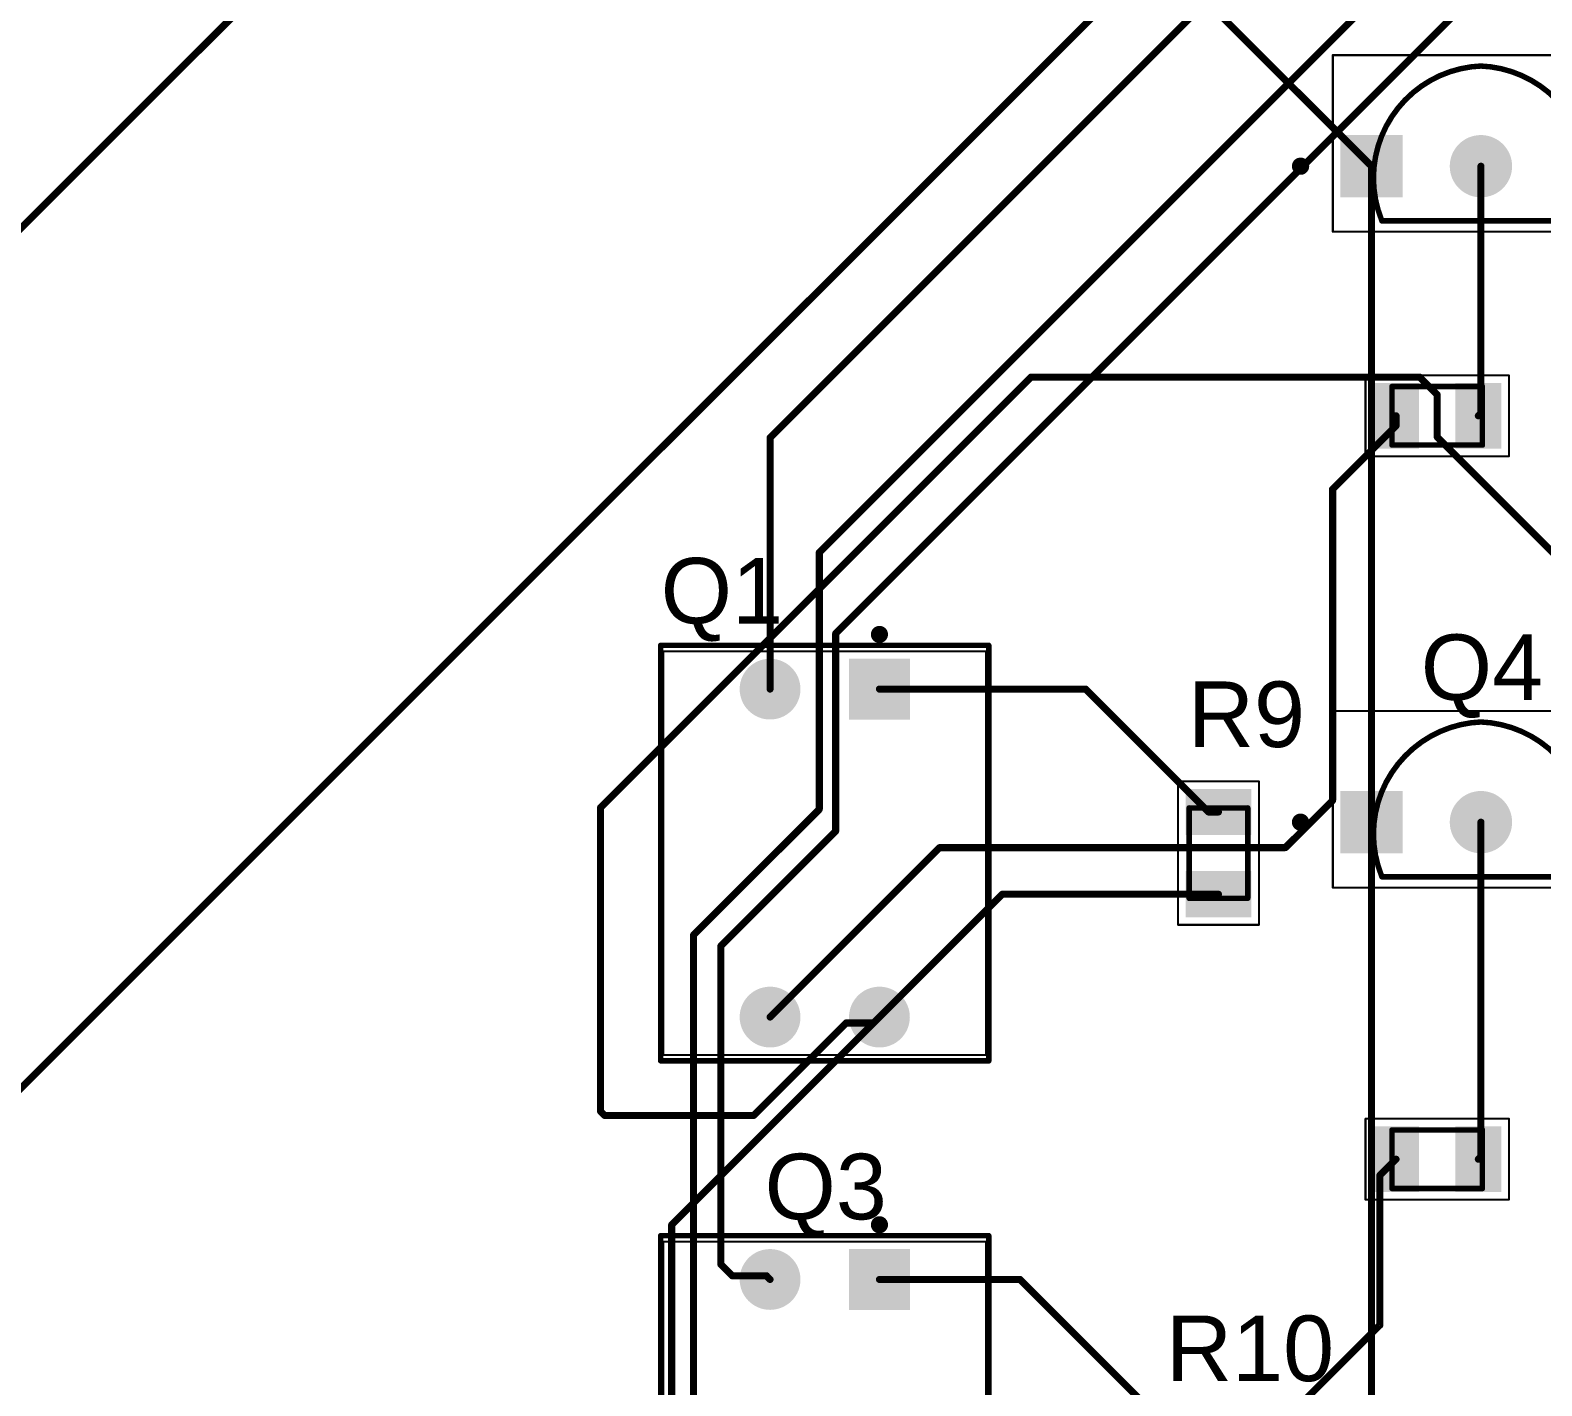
# Model space of a CAD drawing. Header units: inches. Extents: x -0.1 to 5.62, y -0.6 to 4.67.
# Drawn here: x 1.373 to 2.756, y 1.293 to 2.533 of the extents above; entities that cross this region are included whole.
import ezdxf

# ---------------------------------------------------------------- set-up
doc = ezdxf.new("R2010")
doc.units = ezdxf.units.IN
doc.header["$MEASUREMENT"] = 0
for name, color, linetype in [('Bottom Layer', 5, 'Continuous'), ('Bottom Solder', 6, 'Continuous'), ('Mechanical 13', 56, 'Continuous'), ('Mechanical 15', 56, 'Continuous'), ('Multi-Layer', 9, 'Continuous'), ('Pad Holes', 156, 'Continuous'), ('Top Layer', 1, 'Continuous'), ('Top Overlay', 2, 'Continuous'), ('Top Paste', 8, 'Continuous'), ('Top Solder', 216, 'Continuous')]:
    doc.layers.add(name, color=color, linetype=linetype)
doc.styles.add('Arial', font='', dxfattribs={"height": 0.2})
doc.styles.get('Arial').set_extended_font_data('Arial')

# ---------------------------------------------------------------- blocks, each defined once
blk = doc.blocks.new('2N2222A___1_3')
at = {"layer": 'Bottom Layer'}
blk.add_hatch(color=5, dxfattribs=at).paths.add_polyline_path([(-0.1256, -0.0662), (-0.0744, -0.0662), (-0.0744, -0.1173), (-0.1256, -0.1173)])
h = blk.add_hatch(color=5, dxfattribs=at)
edge = h.paths.add_edge_path()
edge.add_arc((0, -0.0917), 0.0256, 0, 360)
h = blk.add_hatch(color=5, dxfattribs=at)
edge = h.paths.add_edge_path()
edge.add_arc((0.1, -0.0917), 0.0256, 0, 360)
at = {"layer": 'Bottom Solder'}
blk.add_hatch(color=6, dxfattribs=at).paths.add_polyline_path([(-0.1285, -0.0632), (-0.0715, -0.0632), (-0.0715, -0.1202), (-0.1285, -0.1202)])
h = blk.add_hatch(color=6, dxfattribs=at)
edge = h.paths.add_edge_path()
edge.add_arc((0, -0.0917), 0.0285, 0, 360)
h = blk.add_hatch(color=6, dxfattribs=at)
edge = h.paths.add_edge_path()
edge.add_arc((0.1, -0.0917), 0.0285, 0, 360)
at = {"layer": 'Multi-Layer'}
h = blk.add_hatch(color=9, dxfattribs=at)
edge = h.paths.add_edge_path()
edge.add_arc((0, -0.0917), 0.0256, 0, 360)
h = blk.add_hatch(color=9, dxfattribs=at)
edge = h.paths.add_edge_path()
edge.add_arc((0.1, -0.0917), 0.0256, 0, 360)
at = {"layer": 'Pad Holes'}
h = blk.add_hatch(color=7, dxfattribs=at)
edge = h.paths.add_edge_path()
edge.add_arc((-0.1, -0.0917), 0.0156, 0, 360)
h = blk.add_hatch(color=7, dxfattribs=at)
edge = h.paths.add_edge_path()
edge.add_arc((0, -0.0917), 0.0156, 0, 360)
h = blk.add_hatch(color=7, dxfattribs=at)
edge = h.paths.add_edge_path()
edge.add_arc((0.1, -0.0917), 0.0156, 0, 360)
at = {"layer": 'Top Layer'}
blk.add_hatch(color=1, dxfattribs=at).paths.add_polyline_path([(-0.1256, -0.0662), (-0.0744, -0.0662), (-0.0744, -0.1173), (-0.1256, -0.1173)])
h = blk.add_hatch(color=1, dxfattribs=at)
edge = h.paths.add_edge_path()
edge.add_arc((0, -0.0917), 0.0256, 0, 360)
h = blk.add_hatch(color=1, dxfattribs=at)
edge = h.paths.add_edge_path()
edge.add_arc((0.1, -0.0917), 0.0256, 0, 360)
at = {"layer": 'Top Solder'}
blk.add_hatch(color=216, dxfattribs=at).paths.add_polyline_path([(-0.1285, -0.0632), (-0.0715, -0.0632), (-0.0715, -0.1202), (-0.1285, -0.1202)])
h = blk.add_hatch(color=216, dxfattribs=at)
edge = h.paths.add_edge_path()
edge.add_arc((0, -0.0917), 0.0285, 0, 360)
h = blk.add_hatch(color=216, dxfattribs=at)
edge = h.paths.add_edge_path()
edge.add_arc((0.1, -0.0917), 0.0285, 0, 360)
at = {"layer": 'Mechanical 13', "const_width": 0.005}
for points in [[(-0.0908, -0.141, -0.520567), (0.0008, 0)], [(-0.0008, 0, -0.520567), (0.0908, -0.141)]]:
    blk.add_lwpolyline(points, format="xyb", dxfattribs=at)
at = {"layer": 'Mechanical 13'}
for points, const_width in [([(-0.002, 0, 1), (0.0005, 0, 1)], 0.0025), ([(-0.0005, 0, 1), (0.002, 0, 1)], 0.0025), ([(-0.161, -0.0917, 1), (-0.1689, -0.0917, 1)], 0.00787), ([(-0.1708, -0.0917, 1), (-0.1669, -0.0917, 1)], 0.00394), ([(-0.163, -0.0917, 1), (-0.159, -0.0917, 1)], 0.00394), ([(-0.0921, -0.141, 1), (-0.0896, -0.141, 1)], 0.0025), ([(-0.0918, -0.1417, 1), (-0.0893, -0.1417, 1)], 0.0025), ([(0.0893, -0.1417, 1), (0.0918, -0.1417, 1)], 0.0025), ([(0.0896, -0.141, 1), (0.0921, -0.141, 1)], 0.0025)]:
    blk.add_lwpolyline(points, format="xyb", close=True, dxfattribs=dict(at, const_width=const_width))
at = {"layer": 'Mechanical 13', "const_width": 0.005}
blk.add_lwpolyline([(-0.0906, -0.1417), (0.0906, -0.1417)], dxfattribs=at)
at = {"layer": 'Mechanical 15', "const_width": 0.00197}
for points in [[(-0.1354, 0.0099), (0.1354, 0.0099)], [(-0.1354, -0.1516), (-0.1354, 0.0099)], [(0.1354, -0.1516), (0.1354, 0.0099)], [(-0.1354, -0.1516), (0.1354, -0.1516)]]:
    blk.add_lwpolyline(points, dxfattribs=at)
at = {"layer": 'Mechanical 15', "const_width": 0.000984}
for points in [[(-0.1359, 0.0099, 1), (-0.1349, 0.0099, 1)], [(-0.1359, 0.0099, 1), (-0.1349, 0.0099, 1)], [(0.1349, 0.0099, 1), (0.1359, 0.0099, 1)], [(0.1349, 0.0099, 1), (0.1359, 0.0099, 1)], [(-0.1359, -0.1516, 1), (-0.1349, -0.1516, 1)], [(-0.1359, -0.1516, 1), (-0.1349, -0.1516, 1)], [(0.1349, -0.1516, 1), (0.1359, -0.1516, 1)], [(0.1349, -0.1516, 1), (0.1359, -0.1516, 1)]]:
    blk.add_lwpolyline(points, format="xyb", close=True, dxfattribs=at)
at = {"layer": 'Top Overlay', "const_width": 0.005}
for points in [[(-0.0862, -0.0544, -0.267949), (0.0008, 0)], [(-0.0008, 0, -0.267949), (0.0862, -0.0544)]]:
    blk.add_lwpolyline(points, format="xyb", dxfattribs=at)
at = {"layer": 'Top Overlay'}
for points, const_width in [([(-0.0021, 0, 1), (0.0004, 0, 1)], 0.0025), ([(-0.0004, 0, 1), (0.0021, 0, 1)], 0.0025), ([(-0.0875, -0.0544, 1), (-0.085, -0.0544, 1)], 0.0025), ([(0.085, -0.0544, 1), (0.0875, -0.0544, 1)], 0.0025), ([(-0.161, -0.0917, 1), (-0.1689, -0.0917, 1)], 0.00787), ([(-0.1708, -0.0917, 1), (-0.1669, -0.0917, 1)], 0.00394), ([(-0.163, -0.0917, 1), (-0.159, -0.0917, 1)], 0.00394), ([(-0.0918, -0.1417, 1), (-0.0893, -0.1417, 1)], 0.0025), ([(0.0893, -0.1417, 1), (0.0918, -0.1417, 1)], 0.0025)]:
    blk.add_lwpolyline(points, format="xyb", close=True, dxfattribs=dict(at, const_width=const_width))
at = {"layer": 'Top Overlay', "const_width": 0.005}
blk.add_lwpolyline([(-0.0906, -0.1417), (0.0906, -0.1417)], dxfattribs=at)
blk = doc.blocks.new('2N2222A___1_4')
at = {"layer": 'Bottom Layer'}
blk.add_hatch(color=5, dxfattribs=at).paths.add_polyline_path([(-0.1256, -0.0662), (-0.0744, -0.0662), (-0.0744, -0.1173), (-0.1256, -0.1173)])
h = blk.add_hatch(color=5, dxfattribs=at)
edge = h.paths.add_edge_path()
edge.add_arc((0, -0.0917), 0.0256, 0, 360)
h = blk.add_hatch(color=5, dxfattribs=at)
edge = h.paths.add_edge_path()
edge.add_arc((0.1, -0.0917), 0.0256, 0, 360)
at = {"layer": 'Bottom Solder'}
blk.add_hatch(color=6, dxfattribs=at).paths.add_polyline_path([(-0.1285, -0.0632), (-0.0715, -0.0632), (-0.0715, -0.1202), (-0.1285, -0.1202)])
h = blk.add_hatch(color=6, dxfattribs=at)
edge = h.paths.add_edge_path()
edge.add_arc((0, -0.0917), 0.0285, 0, 360)
h = blk.add_hatch(color=6, dxfattribs=at)
edge = h.paths.add_edge_path()
edge.add_arc((0.1, -0.0917), 0.0285, 0, 360)
at = {"layer": 'Multi-Layer'}
h = blk.add_hatch(color=9, dxfattribs=at)
edge = h.paths.add_edge_path()
edge.add_arc((0, -0.0917), 0.0256, 0, 360)
h = blk.add_hatch(color=9, dxfattribs=at)
edge = h.paths.add_edge_path()
edge.add_arc((0.1, -0.0917), 0.0256, 0, 360)
at = {"layer": 'Pad Holes'}
h = blk.add_hatch(color=7, dxfattribs=at)
edge = h.paths.add_edge_path()
edge.add_arc((-0.1, -0.0917), 0.0156, 0, 360)
h = blk.add_hatch(color=7, dxfattribs=at)
edge = h.paths.add_edge_path()
edge.add_arc((0, -0.0917), 0.0156, 0, 360)
h = blk.add_hatch(color=7, dxfattribs=at)
edge = h.paths.add_edge_path()
edge.add_arc((0.1, -0.0917), 0.0156, 0, 360)
at = {"layer": 'Top Layer'}
blk.add_hatch(color=1, dxfattribs=at).paths.add_polyline_path([(-0.1256, -0.0662), (-0.0744, -0.0662), (-0.0744, -0.1173), (-0.1256, -0.1173)])
h = blk.add_hatch(color=1, dxfattribs=at)
edge = h.paths.add_edge_path()
edge.add_arc((0, -0.0917), 0.0256, 0, 360)
h = blk.add_hatch(color=1, dxfattribs=at)
edge = h.paths.add_edge_path()
edge.add_arc((0.1, -0.0917), 0.0256, 0, 360)
at = {"layer": 'Top Solder'}
blk.add_hatch(color=216, dxfattribs=at).paths.add_polyline_path([(-0.1285, -0.0632), (-0.0715, -0.0632), (-0.0715, -0.1202), (-0.1285, -0.1202)])
h = blk.add_hatch(color=216, dxfattribs=at)
edge = h.paths.add_edge_path()
edge.add_arc((0, -0.0917), 0.0285, 0, 360)
h = blk.add_hatch(color=216, dxfattribs=at)
edge = h.paths.add_edge_path()
edge.add_arc((0.1, -0.0917), 0.0285, 0, 360)
at = {"layer": 'Mechanical 13', "const_width": 0.005}
for points in [[(-0.0908, -0.141, -0.520567), (0.0008, 0)], [(-0.0008, 0, -0.520567), (0.0908, -0.141)]]:
    blk.add_lwpolyline(points, format="xyb", dxfattribs=at)
at = {"layer": 'Mechanical 13'}
for points, const_width in [([(-0.002, 0, 1), (0.0005, 0, 1)], 0.0025), ([(-0.0005, 0, 1), (0.002, 0, 1)], 0.0025), ([(-0.161, -0.0917, 1), (-0.1689, -0.0917, 1)], 0.00787), ([(-0.1708, -0.0917, 1), (-0.1669, -0.0917, 1)], 0.00394), ([(-0.163, -0.0917, 1), (-0.159, -0.0917, 1)], 0.00394), ([(-0.0921, -0.141, 1), (-0.0896, -0.141, 1)], 0.0025), ([(-0.0918, -0.1417, 1), (-0.0893, -0.1417, 1)], 0.0025), ([(0.0893, -0.1417, 1), (0.0918, -0.1417, 1)], 0.0025), ([(0.0896, -0.141, 1), (0.0921, -0.141, 1)], 0.0025)]:
    blk.add_lwpolyline(points, format="xyb", close=True, dxfattribs=dict(at, const_width=const_width))
at = {"layer": 'Mechanical 13', "const_width": 0.005}
blk.add_lwpolyline([(-0.0906, -0.1417), (0.0906, -0.1417)], dxfattribs=at)
at = {"layer": 'Mechanical 15', "const_width": 0.00197}
for points in [[(-0.1354, 0.0099), (0.1354, 0.0099)], [(-0.1354, -0.1516), (-0.1354, 0.0099)], [(0.1354, -0.1516), (0.1354, 0.0099)], [(-0.1354, -0.1516), (0.1354, -0.1516)]]:
    blk.add_lwpolyline(points, dxfattribs=at)
at = {"layer": 'Mechanical 15', "const_width": 0.000984}
for points in [[(-0.1359, 0.0099, 1), (-0.1349, 0.0099, 1)], [(-0.1359, 0.0099, 1), (-0.1349, 0.0099, 1)], [(0.1349, 0.0099, 1), (0.1359, 0.0099, 1)], [(0.1349, 0.0099, 1), (0.1359, 0.0099, 1)], [(-0.1359, -0.1516, 1), (-0.1349, -0.1516, 1)], [(-0.1359, -0.1516, 1), (-0.1349, -0.1516, 1)], [(0.1349, -0.1516, 1), (0.1359, -0.1516, 1)], [(0.1349, -0.1516, 1), (0.1359, -0.1516, 1)]]:
    blk.add_lwpolyline(points, format="xyb", close=True, dxfattribs=at)
at = {"layer": 'Top Overlay', "const_width": 0.005}
for points in [[(-0.0862, -0.0544, -0.267949), (0.0008, 0)], [(-0.0008, 0, -0.267949), (0.0862, -0.0544)]]:
    blk.add_lwpolyline(points, format="xyb", dxfattribs=at)
at = {"layer": 'Top Overlay'}
for points, const_width in [([(-0.0021, 0, 1), (0.0004, 0, 1)], 0.0025), ([(-0.0004, 0, 1), (0.0021, 0, 1)], 0.0025), ([(-0.0875, -0.0544, 1), (-0.085, -0.0544, 1)], 0.0025), ([(0.085, -0.0544, 1), (0.0875, -0.0544, 1)], 0.0025), ([(-0.161, -0.0917, 1), (-0.1689, -0.0917, 1)], 0.00787), ([(-0.1708, -0.0917, 1), (-0.1669, -0.0917, 1)], 0.00394), ([(-0.163, -0.0917, 1), (-0.159, -0.0917, 1)], 0.00394), ([(-0.0918, -0.1417, 1), (-0.0893, -0.1417, 1)], 0.0025), ([(0.0893, -0.1417, 1), (0.0918, -0.1417, 1)], 0.0025)]:
    blk.add_lwpolyline(points, format="xyb", close=True, dxfattribs=dict(at, const_width=const_width))
at = {"layer": 'Top Overlay', "const_width": 0.005}
blk.add_lwpolyline([(-0.0906, -0.1417), (0.0906, -0.1417)], dxfattribs=at)
blk = doc.blocks.new('RESC2012X60N_15')
at = {"layer": 'Top Layer'}
for points in [[(-0.0557, 0.0272), (-0.0195, 0.0272), (-0.0195, -0.0272), (-0.0557, -0.0272)], [(0.0195, 0.0272), (0.0557, 0.0272), (0.0557, -0.0272), (0.0195, -0.0272)]]:
    blk.add_hatch(color=1, dxfattribs=at).paths.add_polyline_path(points)
at = {"layer": 'Top Paste'}
for points in [[(-0.0557, 0.0272), (-0.0195, 0.0272), (-0.0195, -0.0272), (-0.0557, -0.0272)], [(0.0195, 0.0272), (0.0557, 0.0272), (0.0557, -0.0272), (0.0195, -0.0272)]]:
    blk.add_hatch(color=8, dxfattribs=at).paths.add_polyline_path(points)
at = {"layer": 'Top Solder'}
for points in [[(-0.0587, 0.0301), (-0.0165, 0.0301), (-0.0165, -0.0301), (-0.0587, -0.0301)], [(0.0165, 0.0301), (0.0587, 0.0301), (0.0587, -0.0301), (0.0165, -0.0301)]]:
    blk.add_hatch(color=216, dxfattribs=at).paths.add_polyline_path(points)
at = {"layer": 'Mechanical 13', "const_width": 0.005}
for points in [[(-0.0413, -0.0268), (-0.0413, 0.0268)], [(-0.0413, 0.0268), (0.0413, 0.0268)], [(0.0413, -0.0268), (0.0413, 0.0268)], [(-0.0413, -0.0268), (0.0413, -0.0268)]]:
    blk.add_lwpolyline(points, dxfattribs=at)
at = {"layer": 'Mechanical 13', "const_width": 0.0025}
for points in [[(-0.0426, 0.0268, 1), (-0.0401, 0.0268, 1)], [(-0.0426, 0.0268, 1), (-0.0401, 0.0268, 1)], [(0.0401, 0.0268, 1), (0.0426, 0.0268, 1)], [(0.0401, 0.0268, 1), (0.0426, 0.0268, 1)], [(-0.0426, -0.0268, 1), (-0.0401, -0.0268, 1)], [(-0.0426, -0.0268, 1), (-0.0401, -0.0268, 1)], [(0.0401, -0.0268, 1), (0.0426, -0.0268, 1)], [(0.0401, -0.0268, 1), (0.0426, -0.0268, 1)]]:
    blk.add_lwpolyline(points, format="xyb", close=True, dxfattribs=at)
at = {"layer": 'Mechanical 15', "const_width": 0.00197}
for points in [[(-0.0656, -0.037), (-0.0656, 0.037)], [(-0.0656, 0.037), (0.0656, 0.037)], [(0.0656, -0.037), (0.0656, 0.037)], [(-0.0656, -0.037), (0.0656, -0.037)]]:
    blk.add_lwpolyline(points, dxfattribs=at)
at = {"layer": 'Mechanical 15', "const_width": 0.000984}
for points in [[(-0.066, 0.037, 1), (-0.0651, 0.037, 1)], [(-0.066, 0.037, 1), (-0.0651, 0.037, 1)], [(0.0651, 0.037, 1), (0.066, 0.037, 1)], [(0.0651, 0.037, 1), (0.066, 0.037, 1)], [(-0.066, -0.037, 1), (-0.0651, -0.037, 1)], [(-0.066, -0.037, 1), (-0.0651, -0.037, 1)], [(0.0651, -0.037, 1), (0.066, -0.037, 1)], [(0.0651, -0.037, 1), (0.066, -0.037, 1)]]:
    blk.add_lwpolyline(points, format="xyb", close=True, dxfattribs=at)
at = {"layer": 'Top Overlay', "const_width": 0.005}
for points in [[(-0.0067, 0.0268), (0.0067, 0.0268)], [(-0.0067, -0.0268), (0.0067, -0.0268)]]:
    blk.add_lwpolyline(points, dxfattribs=at)
at = {"layer": 'Top Overlay', "const_width": 0.0025}
for points in [[(-0.0079, 0.0268, 1), (-0.0054, 0.0268, 1)], [(0.0054, 0.0268, 1), (0.0079, 0.0268, 1)], [(-0.0079, -0.0268, 1), (-0.0054, -0.0268, 1)], [(0.0054, -0.0268, 1), (0.0079, -0.0268, 1)]]:
    blk.add_lwpolyline(points, format="xyb", close=True, dxfattribs=at)
blk = doc.blocks.new('RESC2012X60N_17')
at = {"layer": 'Top Layer'}
for points in [[(-0.0557, 0.0272), (-0.0195, 0.0272), (-0.0195, -0.0272), (-0.0557, -0.0272)], [(0.0195, 0.0272), (0.0557, 0.0272), (0.0557, -0.0272), (0.0195, -0.0272)]]:
    blk.add_hatch(color=1, dxfattribs=at).paths.add_polyline_path(points)
at = {"layer": 'Top Paste'}
for points in [[(-0.0557, 0.0272), (-0.0195, 0.0272), (-0.0195, -0.0272), (-0.0557, -0.0272)], [(0.0195, 0.0272), (0.0557, 0.0272), (0.0557, -0.0272), (0.0195, -0.0272)]]:
    blk.add_hatch(color=8, dxfattribs=at).paths.add_polyline_path(points)
at = {"layer": 'Top Solder'}
for points in [[(-0.0587, 0.0301), (-0.0165, 0.0301), (-0.0165, -0.0301), (-0.0587, -0.0301)], [(0.0165, 0.0301), (0.0587, 0.0301), (0.0587, -0.0301), (0.0165, -0.0301)]]:
    blk.add_hatch(color=216, dxfattribs=at).paths.add_polyline_path(points)
at = {"layer": 'Mechanical 13', "const_width": 0.005}
for points in [[(-0.0413, 0.0268), (0.0413, 0.0268)], [(-0.0413, 0.0268), (-0.0413, -0.0268)], [(0.0413, 0.0268), (0.0413, -0.0268)], [(-0.0413, -0.0268), (0.0413, -0.0268)]]:
    blk.add_lwpolyline(points, dxfattribs=at)
at = {"layer": 'Mechanical 13', "const_width": 0.0025}
for points in [[(-0.0426, 0.0268, 1), (-0.0401, 0.0268, 1)], [(-0.0426, 0.0268, 1), (-0.0401, 0.0268, 1)], [(0.0401, 0.0268, 1), (0.0426, 0.0268, 1)], [(0.0401, 0.0268, 1), (0.0426, 0.0268, 1)], [(-0.0426, -0.0268, 1), (-0.0401, -0.0268, 1)], [(-0.0426, -0.0268, 1), (-0.0401, -0.0268, 1)], [(0.0401, -0.0268, 1), (0.0426, -0.0268, 1)], [(0.0401, -0.0268, 1), (0.0426, -0.0268, 1)]]:
    blk.add_lwpolyline(points, format="xyb", close=True, dxfattribs=at)
at = {"layer": 'Mechanical 15', "const_width": 0.00197}
for points in [[(-0.0656, 0.037), (0.0656, 0.037)], [(-0.0656, 0.037), (-0.0656, -0.037)], [(0.0656, 0.037), (0.0656, -0.037)], [(-0.0656, -0.037), (0.0656, -0.037)]]:
    blk.add_lwpolyline(points, dxfattribs=at)
at = {"layer": 'Mechanical 15', "const_width": 0.000984}
for points in [[(-0.066, 0.037, 1), (-0.0651, 0.037, 1)], [(-0.066, 0.037, 1), (-0.0651, 0.037, 1)], [(0.0651, 0.037, 1), (0.066, 0.037, 1)], [(0.0651, 0.037, 1), (0.066, 0.037, 1)], [(-0.066, -0.037, 1), (-0.0651, -0.037, 1)], [(-0.066, -0.037, 1), (-0.0651, -0.037, 1)], [(0.0651, -0.037, 1), (0.066, -0.037, 1)], [(0.0651, -0.037, 1), (0.066, -0.037, 1)]]:
    blk.add_lwpolyline(points, format="xyb", close=True, dxfattribs=at)
at = {"layer": 'Top Overlay', "const_width": 0.005}
for points in [[(-0.0067, 0.0268), (0.0067, 0.0268)], [(-0.0067, -0.0268), (0.0067, -0.0268)]]:
    blk.add_lwpolyline(points, dxfattribs=at)
at = {"layer": 'Top Overlay', "const_width": 0.0025}
for points in [[(-0.0079, 0.0268, 1), (-0.0054, 0.0268, 1)], [(0.0054, 0.0268, 1), (0.0079, 0.0268, 1)], [(-0.0079, -0.0268, 1), (-0.0054, -0.0268, 1)], [(0.0054, -0.0268, 1), (0.0079, -0.0268, 1)]]:
    blk.add_lwpolyline(points, format="xyb", close=True, dxfattribs=at)
blk = doc.blocks.new('RESC2012X60N_18')
at = {"layer": 'Top Layer'}
for points in [[(-0.0557, 0.0272), (-0.0195, 0.0272), (-0.0195, -0.0272), (-0.0557, -0.0272)], [(0.0195, 0.0272), (0.0557, 0.0272), (0.0557, -0.0272), (0.0195, -0.0272)]]:
    blk.add_hatch(color=1, dxfattribs=at).paths.add_polyline_path(points)
at = {"layer": 'Top Paste'}
for points in [[(-0.0557, 0.0272), (-0.0195, 0.0272), (-0.0195, -0.0272), (-0.0557, -0.0272)], [(0.0195, 0.0272), (0.0557, 0.0272), (0.0557, -0.0272), (0.0195, -0.0272)]]:
    blk.add_hatch(color=8, dxfattribs=at).paths.add_polyline_path(points)
at = {"layer": 'Top Solder'}
for points in [[(-0.0587, 0.0301), (-0.0165, 0.0301), (-0.0165, -0.0301), (-0.0587, -0.0301)], [(0.0165, 0.0301), (0.0587, 0.0301), (0.0587, -0.0301), (0.0165, -0.0301)]]:
    blk.add_hatch(color=216, dxfattribs=at).paths.add_polyline_path(points)
at = {"layer": 'Mechanical 13', "const_width": 0.005}
for points in [[(-0.0413, -0.0268), (-0.0413, 0.0268)], [(-0.0413, 0.0268), (0.0413, 0.0268)], [(0.0413, -0.0268), (0.0413, 0.0268)], [(-0.0413, -0.0268), (0.0413, -0.0268)]]:
    blk.add_lwpolyline(points, dxfattribs=at)
at = {"layer": 'Mechanical 13', "const_width": 0.0025}
for points in [[(-0.0426, 0.0268, 1), (-0.0401, 0.0268, 1)], [(-0.0426, 0.0268, 1), (-0.0401, 0.0268, 1)], [(0.0401, 0.0268, 1), (0.0426, 0.0268, 1)], [(0.0401, 0.0268, 1), (0.0426, 0.0268, 1)], [(-0.0426, -0.0268, 1), (-0.0401, -0.0268, 1)], [(-0.0426, -0.0268, 1), (-0.0401, -0.0268, 1)], [(0.0401, -0.0268, 1), (0.0426, -0.0268, 1)], [(0.0401, -0.0268, 1), (0.0426, -0.0268, 1)]]:
    blk.add_lwpolyline(points, format="xyb", close=True, dxfattribs=at)
at = {"layer": 'Mechanical 15', "const_width": 0.00197}
for points in [[(-0.0656, -0.037), (-0.0656, 0.037)], [(-0.0656, 0.037), (0.0656, 0.037)], [(0.0656, -0.037), (0.0656, 0.037)], [(-0.0656, -0.037), (0.0656, -0.037)]]:
    blk.add_lwpolyline(points, dxfattribs=at)
at = {"layer": 'Mechanical 15', "const_width": 0.000984}
for points in [[(-0.066, 0.037, 1), (-0.0651, 0.037, 1)], [(-0.066, 0.037, 1), (-0.0651, 0.037, 1)], [(0.0651, 0.037, 1), (0.066, 0.037, 1)], [(0.0651, 0.037, 1), (0.066, 0.037, 1)], [(-0.066, -0.037, 1), (-0.0651, -0.037, 1)], [(-0.066, -0.037, 1), (-0.0651, -0.037, 1)], [(0.0651, -0.037, 1), (0.066, -0.037, 1)], [(0.0651, -0.037, 1), (0.066, -0.037, 1)]]:
    blk.add_lwpolyline(points, format="xyb", close=True, dxfattribs=at)
at = {"layer": 'Top Overlay', "const_width": 0.005}
for points in [[(-0.0067, 0.0268), (0.0067, 0.0268)], [(-0.0067, -0.0268), (0.0067, -0.0268)]]:
    blk.add_lwpolyline(points, dxfattribs=at)
at = {"layer": 'Top Overlay', "const_width": 0.0025}
for points in [[(-0.0079, 0.0268, 1), (-0.0054, 0.0268, 1)], [(0.0054, 0.0268, 1), (0.0079, 0.0268, 1)], [(-0.0079, -0.0268, 1), (-0.0054, -0.0268, 1)], [(0.0054, -0.0268, 1), (0.0079, -0.0268, 1)]]:
    blk.add_lwpolyline(points, format="xyb", close=True, dxfattribs=at)
blk = doc.blocks.new('PC817_26')
at = {"layer": 'Bottom Layer'}
blk.add_hatch(color=5, dxfattribs=at).paths.add_polyline_path([(-0.1748, 0.0748), (-0.1252, 0.0748), (-0.1252, 0.0252), (-0.1748, 0.0252)])
h = blk.add_hatch(color=5, dxfattribs=at)
edge = h.paths.add_edge_path()
edge.add_arc((0.15, 0.05), 0.0248, 0, 360)
h = blk.add_hatch(color=5, dxfattribs=at)
edge = h.paths.add_edge_path()
edge.add_arc((-0.15, -0.05), 0.0248, 0, 360)
h = blk.add_hatch(color=5, dxfattribs=at)
edge = h.paths.add_edge_path()
edge.add_arc((0.15, -0.05), 0.0248, 0, 360)
at = {"layer": 'Bottom Solder'}
blk.add_hatch(color=6, dxfattribs=at).paths.add_polyline_path([(-0.1778, 0.0778), (-0.1222, 0.0778), (-0.1222, 0.0222), (-0.1778, 0.0222)])
h = blk.add_hatch(color=6, dxfattribs=at)
edge = h.paths.add_edge_path()
edge.add_arc((0.15, 0.05), 0.0278, 0, 360)
h = blk.add_hatch(color=6, dxfattribs=at)
edge = h.paths.add_edge_path()
edge.add_arc((-0.15, -0.05), 0.0278, 0, 360)
h = blk.add_hatch(color=6, dxfattribs=at)
edge = h.paths.add_edge_path()
edge.add_arc((0.15, -0.05), 0.0278, 0, 360)
at = {"layer": 'Multi-Layer'}
h = blk.add_hatch(color=9, dxfattribs=at)
edge = h.paths.add_edge_path()
edge.add_arc((0.15, 0.05), 0.0248, 0, 360)
h = blk.add_hatch(color=9, dxfattribs=at)
edge = h.paths.add_edge_path()
edge.add_arc((-0.15, -0.05), 0.0248, 0, 360)
h = blk.add_hatch(color=9, dxfattribs=at)
edge = h.paths.add_edge_path()
edge.add_arc((0.15, -0.05), 0.0248, 0, 360)
at = {"layer": 'Pad Holes'}
h = blk.add_hatch(color=7, dxfattribs=at)
edge = h.paths.add_edge_path()
edge.add_arc((-0.15, 0.05), 0.0165, 0, 360)
h = blk.add_hatch(color=7, dxfattribs=at)
edge = h.paths.add_edge_path()
edge.add_arc((0.15, 0.05), 0.0165, 0, 360)
h = blk.add_hatch(color=7, dxfattribs=at)
edge = h.paths.add_edge_path()
edge.add_arc((-0.15, -0.05), 0.0165, 0, 360)
h = blk.add_hatch(color=7, dxfattribs=at)
edge = h.paths.add_edge_path()
edge.add_arc((0.15, -0.05), 0.0165, 0, 360)
at = {"layer": 'Top Layer'}
blk.add_hatch(color=1, dxfattribs=at).paths.add_polyline_path([(-0.1748, 0.0748), (-0.1252, 0.0748), (-0.1252, 0.0252), (-0.1748, 0.0252)])
h = blk.add_hatch(color=1, dxfattribs=at)
edge = h.paths.add_edge_path()
edge.add_arc((0.15, 0.05), 0.0248, 0, 360)
h = blk.add_hatch(color=1, dxfattribs=at)
edge = h.paths.add_edge_path()
edge.add_arc((-0.15, -0.05), 0.0248, 0, 360)
h = blk.add_hatch(color=1, dxfattribs=at)
edge = h.paths.add_edge_path()
edge.add_arc((0.15, -0.05), 0.0248, 0, 360)
at = {"layer": 'Top Solder'}
blk.add_hatch(color=216, dxfattribs=at).paths.add_polyline_path([(-0.1778, 0.0778), (-0.1222, 0.0778), (-0.1222, 0.0222), (-0.1778, 0.0222)])
h = blk.add_hatch(color=216, dxfattribs=at)
edge = h.paths.add_edge_path()
edge.add_arc((0.15, 0.05), 0.0278, 0, 360)
h = blk.add_hatch(color=216, dxfattribs=at)
edge = h.paths.add_edge_path()
edge.add_arc((-0.15, -0.05), 0.0278, 0, 360)
h = blk.add_hatch(color=216, dxfattribs=at)
edge = h.paths.add_edge_path()
edge.add_arc((0.15, -0.05), 0.0278, 0, 360)
at = {"layer": 'Mechanical 13', "const_width": 0.005}
for points in [[(-0.19, -0.15), (-0.19, 0.15)], [(0.19, 0.15), (-0.19, 0.15)], [(0.19, -0.15), (0.19, 0.15)], [(0.19, -0.15), (-0.19, -0.15)]]:
    blk.add_lwpolyline(points, dxfattribs=at)
at = {"layer": 'Mechanical 13', "const_width": 0.0025}
for points in [[(-0.1913, 0.15, 1), (-0.1888, 0.15, 1)], [(-0.1913, 0.15, 1), (-0.1888, 0.15, 1)], [(0.1888, 0.15, 1), (0.1913, 0.15, 1)], [(0.1888, 0.15, 1), (0.1913, 0.15, 1)], [(-0.1913, -0.15, 1), (-0.1888, -0.15, 1)], [(-0.1913, -0.15, 1), (-0.1888, -0.15, 1)], [(0.1888, -0.15, 1), (0.1913, -0.15, 1)], [(0.1888, -0.15, 1), (0.1913, -0.15, 1)]]:
    blk.add_lwpolyline(points, format="xyb", close=True, dxfattribs=at)
at = {"layer": 'Mechanical 15', "const_width": 0.00197}
for points in [[(-0.1846, -0.1476), (-0.1846, 0.1476)], [(0.1846, 0.1476), (-0.1846, 0.1476)], [(0.1846, -0.1476), (0.1846, 0.1476)], [(0.1846, -0.1476), (-0.1846, -0.1476)]]:
    blk.add_lwpolyline(points, dxfattribs=at)
at = {"layer": 'Mechanical 15', "const_width": 0.000984}
for points in [[(-0.1851, 0.1476, 1), (-0.1842, 0.1476, 1)], [(-0.1851, 0.1476, 1), (-0.1842, 0.1476, 1)], [(0.1842, 0.1476, 1), (0.1851, 0.1476, 1)], [(0.1842, 0.1476, 1), (0.1851, 0.1476, 1)], [(-0.1851, -0.1476, 1), (-0.1842, -0.1476, 1)], [(-0.1851, -0.1476, 1), (-0.1842, -0.1476, 1)], [(0.1842, -0.1476, 1), (0.1851, -0.1476, 1)], [(0.1842, -0.1476, 1), (0.1851, -0.1476, 1)]]:
    blk.add_lwpolyline(points, format="xyb", close=True, dxfattribs=at)
at = {"layer": 'Top Overlay', "const_width": 0.005}
for points in [[(-0.19, -0.15), (-0.19, 0.15)], [(0.19, 0.15), (-0.19, 0.15)], [(0.19, -0.15), (0.19, 0.15)], [(0.19, -0.15), (-0.19, -0.15)]]:
    blk.add_lwpolyline(points, dxfattribs=at)
at = {"layer": 'Top Overlay'}
for points, const_width in [([(-0.1913, 0.15, 1), (-0.1888, 0.15, 1)], 0.0025), ([(-0.1913, 0.15, 1), (-0.1888, 0.15, 1)], 0.0025), ([(0.1888, 0.15, 1), (0.1913, 0.15, 1)], 0.0025), ([(0.1888, 0.15, 1), (0.1913, 0.15, 1)], 0.0025), ([(-0.1961, 0.05, 1), (-0.2039, 0.05, 1)], 0.00787), ([(-0.2059, 0.05, 1), (-0.202, 0.05, 1)], 0.00394), ([(-0.198, 0.05, 1), (-0.1941, 0.05, 1)], 0.00394), ([(-0.1913, -0.15, 1), (-0.1888, -0.15, 1)], 0.0025), ([(-0.1913, -0.15, 1), (-0.1888, -0.15, 1)], 0.0025), ([(0.1888, -0.15, 1), (0.1913, -0.15, 1)], 0.0025), ([(0.1888, -0.15, 1), (0.1913, -0.15, 1)], 0.0025)]:
    blk.add_lwpolyline(points, format="xyb", close=True, dxfattribs=dict(at, const_width=const_width))
blk = doc.blocks.new('PC817_27')
at = {"layer": 'Bottom Layer'}
blk.add_hatch(color=5, dxfattribs=at).paths.add_polyline_path([(-0.1748, 0.0748), (-0.1252, 0.0748), (-0.1252, 0.0252), (-0.1748, 0.0252)])
h = blk.add_hatch(color=5, dxfattribs=at)
edge = h.paths.add_edge_path()
edge.add_arc((0.15, 0.05), 0.0248, 0, 360)
h = blk.add_hatch(color=5, dxfattribs=at)
edge = h.paths.add_edge_path()
edge.add_arc((-0.15, -0.05), 0.0248, 0, 360)
h = blk.add_hatch(color=5, dxfattribs=at)
edge = h.paths.add_edge_path()
edge.add_arc((0.15, -0.05), 0.0248, 0, 360)
at = {"layer": 'Bottom Solder'}
blk.add_hatch(color=6, dxfattribs=at).paths.add_polyline_path([(-0.1778, 0.0778), (-0.1222, 0.0778), (-0.1222, 0.0222), (-0.1778, 0.0222)])
h = blk.add_hatch(color=6, dxfattribs=at)
edge = h.paths.add_edge_path()
edge.add_arc((0.15, 0.05), 0.0278, 0, 360)
h = blk.add_hatch(color=6, dxfattribs=at)
edge = h.paths.add_edge_path()
edge.add_arc((-0.15, -0.05), 0.0278, 0, 360)
h = blk.add_hatch(color=6, dxfattribs=at)
edge = h.paths.add_edge_path()
edge.add_arc((0.15, -0.05), 0.0278, 0, 360)
at = {"layer": 'Multi-Layer'}
h = blk.add_hatch(color=9, dxfattribs=at)
edge = h.paths.add_edge_path()
edge.add_arc((0.15, 0.05), 0.0248, 0, 360)
h = blk.add_hatch(color=9, dxfattribs=at)
edge = h.paths.add_edge_path()
edge.add_arc((-0.15, -0.05), 0.0248, 0, 360)
h = blk.add_hatch(color=9, dxfattribs=at)
edge = h.paths.add_edge_path()
edge.add_arc((0.15, -0.05), 0.0248, 0, 360)
at = {"layer": 'Pad Holes'}
h = blk.add_hatch(color=7, dxfattribs=at)
edge = h.paths.add_edge_path()
edge.add_arc((-0.15, 0.05), 0.0165, 0, 360)
h = blk.add_hatch(color=7, dxfattribs=at)
edge = h.paths.add_edge_path()
edge.add_arc((0.15, 0.05), 0.0165, 0, 360)
h = blk.add_hatch(color=7, dxfattribs=at)
edge = h.paths.add_edge_path()
edge.add_arc((-0.15, -0.05), 0.0165, 0, 360)
h = blk.add_hatch(color=7, dxfattribs=at)
edge = h.paths.add_edge_path()
edge.add_arc((0.15, -0.05), 0.0165, 0, 360)
at = {"layer": 'Top Layer'}
blk.add_hatch(color=1, dxfattribs=at).paths.add_polyline_path([(-0.1748, 0.0748), (-0.1252, 0.0748), (-0.1252, 0.0252), (-0.1748, 0.0252)])
h = blk.add_hatch(color=1, dxfattribs=at)
edge = h.paths.add_edge_path()
edge.add_arc((0.15, 0.05), 0.0248, 0, 360)
h = blk.add_hatch(color=1, dxfattribs=at)
edge = h.paths.add_edge_path()
edge.add_arc((-0.15, -0.05), 0.0248, 0, 360)
h = blk.add_hatch(color=1, dxfattribs=at)
edge = h.paths.add_edge_path()
edge.add_arc((0.15, -0.05), 0.0248, 0, 360)
at = {"layer": 'Top Solder'}
blk.add_hatch(color=216, dxfattribs=at).paths.add_polyline_path([(-0.1778, 0.0778), (-0.1222, 0.0778), (-0.1222, 0.0222), (-0.1778, 0.0222)])
h = blk.add_hatch(color=216, dxfattribs=at)
edge = h.paths.add_edge_path()
edge.add_arc((0.15, 0.05), 0.0278, 0, 360)
h = blk.add_hatch(color=216, dxfattribs=at)
edge = h.paths.add_edge_path()
edge.add_arc((-0.15, -0.05), 0.0278, 0, 360)
h = blk.add_hatch(color=216, dxfattribs=at)
edge = h.paths.add_edge_path()
edge.add_arc((0.15, -0.05), 0.0278, 0, 360)
at = {"layer": 'Mechanical 13', "const_width": 0.005}
for points in [[(-0.19, -0.15), (-0.19, 0.15)], [(0.19, 0.15), (-0.19, 0.15)], [(0.19, -0.15), (0.19, 0.15)], [(0.19, -0.15), (-0.19, -0.15)]]:
    blk.add_lwpolyline(points, dxfattribs=at)
at = {"layer": 'Mechanical 13', "const_width": 0.0025}
for points in [[(-0.1913, 0.15, 1), (-0.1888, 0.15, 1)], [(-0.1913, 0.15, 1), (-0.1888, 0.15, 1)], [(0.1888, 0.15, 1), (0.1913, 0.15, 1)], [(0.1888, 0.15, 1), (0.1913, 0.15, 1)], [(-0.1913, -0.15, 1), (-0.1888, -0.15, 1)], [(-0.1913, -0.15, 1), (-0.1888, -0.15, 1)], [(0.1888, -0.15, 1), (0.1913, -0.15, 1)], [(0.1888, -0.15, 1), (0.1913, -0.15, 1)]]:
    blk.add_lwpolyline(points, format="xyb", close=True, dxfattribs=at)
at = {"layer": 'Mechanical 15', "const_width": 0.00197}
for points in [[(-0.1846, -0.1476), (-0.1846, 0.1476)], [(0.1846, 0.1476), (-0.1846, 0.1476)], [(0.1846, -0.1476), (0.1846, 0.1476)], [(0.1846, -0.1476), (-0.1846, -0.1476)]]:
    blk.add_lwpolyline(points, dxfattribs=at)
at = {"layer": 'Mechanical 15', "const_width": 0.000984}
for points in [[(-0.1851, 0.1476, 1), (-0.1842, 0.1476, 1)], [(-0.1851, 0.1476, 1), (-0.1842, 0.1476, 1)], [(0.1842, 0.1476, 1), (0.1851, 0.1476, 1)], [(0.1842, 0.1476, 1), (0.1851, 0.1476, 1)], [(-0.1851, -0.1476, 1), (-0.1842, -0.1476, 1)], [(-0.1851, -0.1476, 1), (-0.1842, -0.1476, 1)], [(0.1842, -0.1476, 1), (0.1851, -0.1476, 1)], [(0.1842, -0.1476, 1), (0.1851, -0.1476, 1)]]:
    blk.add_lwpolyline(points, format="xyb", close=True, dxfattribs=at)
at = {"layer": 'Top Overlay', "const_width": 0.005}
for points in [[(-0.19, -0.15), (-0.19, 0.15)], [(0.19, 0.15), (-0.19, 0.15)], [(0.19, -0.15), (0.19, 0.15)], [(0.19, -0.15), (-0.19, -0.15)]]:
    blk.add_lwpolyline(points, dxfattribs=at)
at = {"layer": 'Top Overlay'}
for points, const_width in [([(-0.1913, 0.15, 1), (-0.1888, 0.15, 1)], 0.0025), ([(-0.1913, 0.15, 1), (-0.1888, 0.15, 1)], 0.0025), ([(0.1888, 0.15, 1), (0.1913, 0.15, 1)], 0.0025), ([(0.1888, 0.15, 1), (0.1913, 0.15, 1)], 0.0025), ([(-0.1961, 0.05, 1), (-0.2039, 0.05, 1)], 0.00787), ([(-0.2059, 0.05, 1), (-0.202, 0.05, 1)], 0.00394), ([(-0.198, 0.05, 1), (-0.1941, 0.05, 1)], 0.00394), ([(-0.1913, -0.15, 1), (-0.1888, -0.15, 1)], 0.0025), ([(-0.1913, -0.15, 1), (-0.1888, -0.15, 1)], 0.0025), ([(0.1888, -0.15, 1), (0.1913, -0.15, 1)], 0.0025), ([(0.1888, -0.15, 1), (0.1913, -0.15, 1)], 0.0025)]:
    blk.add_lwpolyline(points, format="xyb", close=True, dxfattribs=dict(at, const_width=const_width))

msp = doc.modelspace()

# ---------------------------------------------------------------- linework, layer by layer
at = {"layer": 'Bottom Layer', "const_width": 0.0065}
for points in [[(1.1, 1.3), (2.8578, 3.0578)], [(2.05, 2.16), (2.91, 3.02)], [(2.095, 2.055), (2.83, 2.79)], [(2.11, 1.981), (2.904, 2.775)], [(2.6, 1.8083), (2.6, 2.4083)], [(2.05, 1.93), (2.05, 2.16)], [(2.095, 1.82), (2.095, 2.055)], [(2.11, 1.8), (2.11, 1.981)], [(1.98, 1.705), (2.095, 1.82)], [(2.6, 1.1083), (2.6, 1.8083)], [(2.005, 1.695), (2.11, 1.8)], [(1.98, 0.9), (1.98, 1.705)], [(2.005, 1.4038), (2.005, 1.695)], [(2.005, 1.4038), (2.0154, 1.3934)], [(2.0154, 1.3934), (2.0466, 1.3934)], [(2.0466, 1.3934), (2.05, 1.39)]]:
    msp.add_lwpolyline(points, dxfattribs=at)
at = {"layer": 'Bottom Layer', "const_width": 0.00325}
for points in [[(2.5984, 2.4083, 1), (2.6016, 2.4083, 1)], [(2.0484, 2.16, 1), (2.0516, 2.16, 1)], [(2.0484, 2.16, 1), (2.0516, 2.16, 1)], [(2.0934, 2.055, 1), (2.0966, 2.055, 1)], [(2.0934, 2.055, 1), (2.0966, 2.055, 1)], [(2.1084, 1.981, 1), (2.1116, 1.981, 1)], [(2.1084, 1.981, 1), (2.1116, 1.981, 1)], [(2.0484, 1.93, 1), (2.0516, 1.93, 1)], [(2.0934, 1.82, 1), (2.0966, 1.82, 1)], [(2.0934, 1.82, 1), (2.0966, 1.82, 1)], [(2.5984, 1.8083, 1), (2.6016, 1.8083, 1)], [(2.5984, 1.8083, 1), (2.6016, 1.8083, 1)], [(2.1084, 1.8, 1), (2.1116, 1.8, 1)], [(2.1084, 1.8, 1), (2.1116, 1.8, 1)], [(1.9784, 1.705, 1), (1.9816, 1.705, 1)], [(1.9784, 1.705, 1), (1.9816, 1.705, 1)], [(2.0034, 1.695, 1), (2.0066, 1.695, 1)], [(2.0034, 1.695, 1), (2.0066, 1.695, 1)], [(2.0034, 1.4038, 1), (2.0066, 1.4038, 1)], [(2.0034, 1.4038, 1), (2.0066, 1.4038, 1)], [(2.0138, 1.3934, 1), (2.0171, 1.3934, 1)], [(2.0138, 1.3934, 1), (2.0171, 1.3934, 1)], [(2.045, 1.3934, 1), (2.0483, 1.3934, 1)], [(2.045, 1.3934, 1), (2.0483, 1.3934, 1)], [(2.0484, 1.39, 1), (2.0516, 1.39, 1)]]:
    msp.add_lwpolyline(points, format="xyb", close=True, dxfattribs=at)
at = {"layer": 'Top Layer', "const_width": 0.0065}
for points in [[(1.1135, 2.1), (1.7009, 2.6874)], [(2.3176, 2.6906), (2.6, 2.4083)], [(2.7, 2.1824), (2.7, 2.4083)], [(1.895, 1.8217), (2.2887, 2.2154)], [(2.2887, 2.2154), (2.6439, 2.2154)], [(2.6439, 2.2154), (2.66, 2.1993)], [(2.66, 2.1607), (2.66, 2.1993)], [(2.6976, 2.18), (2.7, 2.1824)], [(2.5644, 2.1129), (2.6224, 2.1709)], [(2.6224, 2.1709), (2.6224, 2.18)], [(2.66, 2.1607), (2.7698, 2.0508)], [(2.5644, 1.8282), (2.5644, 2.1129)], [(2.15, 1.93), (2.3385, 1.93)], [(2.3385, 1.93), (2.4509, 1.8176)], [(1.895, 1.5438), (1.895, 1.8217)], [(2.5212, 1.785), (2.5644, 1.8282)], [(2.4509, 1.8176), (2.46, 1.8176)], [(2.7, 1.5024), (2.7, 1.8083)], [(2.05, 1.63), (2.205, 1.785)], [(2.205, 1.785), (2.5212, 1.785)], [(2.15, 1.63), (2.2624, 1.7424)], [(2.2624, 1.7424), (2.46, 1.7424)], [(2.1446, 1.6246), (2.15, 1.63)], [(1.96, 1.44), (2.1446, 1.6246)], [(2.035, 1.54), (2.1196, 1.6246)], [(2.1196, 1.6246), (2.1446, 1.6246)], [(1.895, 1.5438), (1.8988, 1.54)], [(1.8988, 1.54), (2.035, 1.54)], [(2.6075, 1.4851), (2.6224, 1.5)], [(2.6976, 1.5), (2.7, 1.5024)], [(2.6075, 1.3482), (2.6075, 1.4851)], [(1.96, 1.0438), (1.96, 1.44)], [(2.15, 1.39), (2.2785, 1.39)], [(2.2785, 1.39), (2.4309, 1.2376)], [(2.4593, 1.2), (2.6075, 1.3482)]]:
    msp.add_lwpolyline(points, dxfattribs=at)
at = {"layer": 'Top Layer', "const_width": 0.00325}
for points in [[(2.5984, 2.4083, 1), (2.6016, 2.4083, 1)], [(2.6984, 2.4083, 1), (2.7016, 2.4083, 1)], [(2.287, 2.2154, 1), (2.2903, 2.2154, 1)], [(2.287, 2.2154, 1), (2.2903, 2.2154, 1)], [(2.6423, 2.2154, 1), (2.6456, 2.2154, 1)], [(2.6423, 2.2154, 1), (2.6456, 2.2154, 1)], [(2.6584, 2.1993, 1), (2.6616, 2.1993, 1)], [(2.6584, 2.1993, 1), (2.6616, 2.1993, 1)], [(2.6984, 2.1824, 1), (2.7016, 2.1824, 1)], [(2.6984, 2.1824, 1), (2.7016, 2.1824, 1)], [(2.6208, 2.18, 1), (2.624, 2.18, 1)], [(2.6208, 2.1709, 1), (2.624, 2.1709, 1)], [(2.6208, 2.1709, 1), (2.624, 2.1709, 1)], [(2.696, 2.18, 1), (2.6992, 2.18, 1)], [(2.6584, 2.1607, 1), (2.6616, 2.1607, 1)], [(2.6584, 2.1607, 1), (2.6616, 2.1607, 1)], [(2.5627, 2.1129, 1), (2.566, 2.1129, 1)], [(2.5627, 2.1129, 1), (2.566, 2.1129, 1)], [(2.1484, 1.93, 1), (2.1516, 1.93, 1)], [(2.3369, 1.93, 1), (2.3402, 1.93, 1)], [(2.3369, 1.93, 1), (2.3402, 1.93, 1)], [(1.8934, 1.8217, 1), (1.8966, 1.8217, 1)], [(1.8934, 1.8217, 1), (1.8966, 1.8217, 1)], [(2.5627, 1.8282, 1), (2.566, 1.8282, 1)], [(2.5627, 1.8282, 1), (2.566, 1.8282, 1)], [(2.4493, 1.8176, 1), (2.4526, 1.8176, 1)], [(2.4493, 1.8176, 1), (2.4526, 1.8176, 1)], [(2.4584, 1.8176, 1), (2.4616, 1.8176, 1)], [(2.6984, 1.8083, 1), (2.7016, 1.8083, 1)], [(2.2034, 1.785, 1), (2.2066, 1.785, 1)], [(2.2034, 1.785, 1), (2.2066, 1.785, 1)], [(2.5196, 1.785, 1), (2.5228, 1.785, 1)], [(2.5196, 1.785, 1), (2.5228, 1.785, 1)], [(2.2608, 1.7424, 1), (2.264, 1.7424, 1)], [(2.2608, 1.7424, 1), (2.264, 1.7424, 1)], [(2.4584, 1.7424, 1), (2.4616, 1.7424, 1)], [(2.0484, 1.63, 1), (2.0516, 1.63, 1)], [(2.1484, 1.63, 1), (2.1516, 1.63, 1)], [(2.1484, 1.63, 1), (2.1516, 1.63, 1)], [(2.1179, 1.6246, 1), (2.1212, 1.6246, 1)], [(2.1179, 1.6246, 1), (2.1212, 1.6246, 1)], [(2.1429, 1.6246, 1), (2.1462, 1.6246, 1)], [(2.1429, 1.6246, 1), (2.1462, 1.6246, 1)], [(2.1429, 1.6246, 1), (2.1462, 1.6246, 1)], [(1.8934, 1.5438, 1), (1.8966, 1.5438, 1)], [(1.8934, 1.5438, 1), (1.8966, 1.5438, 1)], [(1.8972, 1.54, 1), (1.9004, 1.54, 1)], [(1.8972, 1.54, 1), (1.9004, 1.54, 1)], [(2.0334, 1.54, 1), (2.0366, 1.54, 1)], [(2.0334, 1.54, 1), (2.0366, 1.54, 1)], [(2.6208, 1.5, 1), (2.624, 1.5, 1)], [(2.696, 1.5, 1), (2.6992, 1.5, 1)], [(2.6984, 1.5024, 1), (2.7016, 1.5024, 1)], [(2.6984, 1.5024, 1), (2.7016, 1.5024, 1)], [(2.6059, 1.4851, 1), (2.6092, 1.4851, 1)], [(2.6059, 1.4851, 1), (2.6092, 1.4851, 1)], [(1.9584, 1.44, 1), (1.9616, 1.44, 1)], [(1.9584, 1.44, 1), (1.9616, 1.44, 1)], [(2.1484, 1.39, 1), (2.1516, 1.39, 1)], [(2.2769, 1.39, 1), (2.2802, 1.39, 1)], [(2.2769, 1.39, 1), (2.2802, 1.39, 1)], [(2.6059, 1.3482, 1), (2.6092, 1.3482, 1)], [(2.6059, 1.3482, 1), (2.6092, 1.3482, 1)]]:
    msp.add_lwpolyline(points, format="xyb", close=True, dxfattribs=at)

# ---------------------------------------------------------------- block references
for name, p in [('2N2222A___1_4', (2.7, 2.5)), ('RESC2012X60N_18', (2.66, 2.18)), ('2N2222A___1_3', (2.7, 1.9)), ('RESC2012X60N_15', (2.66, 1.5))]:
    msp.add_blockref(name, p)
for name, p, rotation in [('PC817_27', (2.1, 1.78), 270), ('RESC2012X60N_17', (2.46, 1.78), 90), ('PC817_26', (2.1, 1.24), 270)]:
    msp.add_blockref(name, p, dxfattribs=dict(rotation=rotation))

# ---------------------------------------------------------------- texts
at = {"layer": 'Top Overlay', "style": 'Arial'}
for s, p in [('Q1', (1.95, 1.99)), ('Q4', (2.645, 1.92)), ('R9', (2.432, 1.877)), ('Q3', (2.045, 1.445)), ('R10', (2.412, 1.297))]:
    msp.add_text(s, height=0.06, dxfattribs=at).set_placement(p)

doc.saveas('drawing.dxf')
